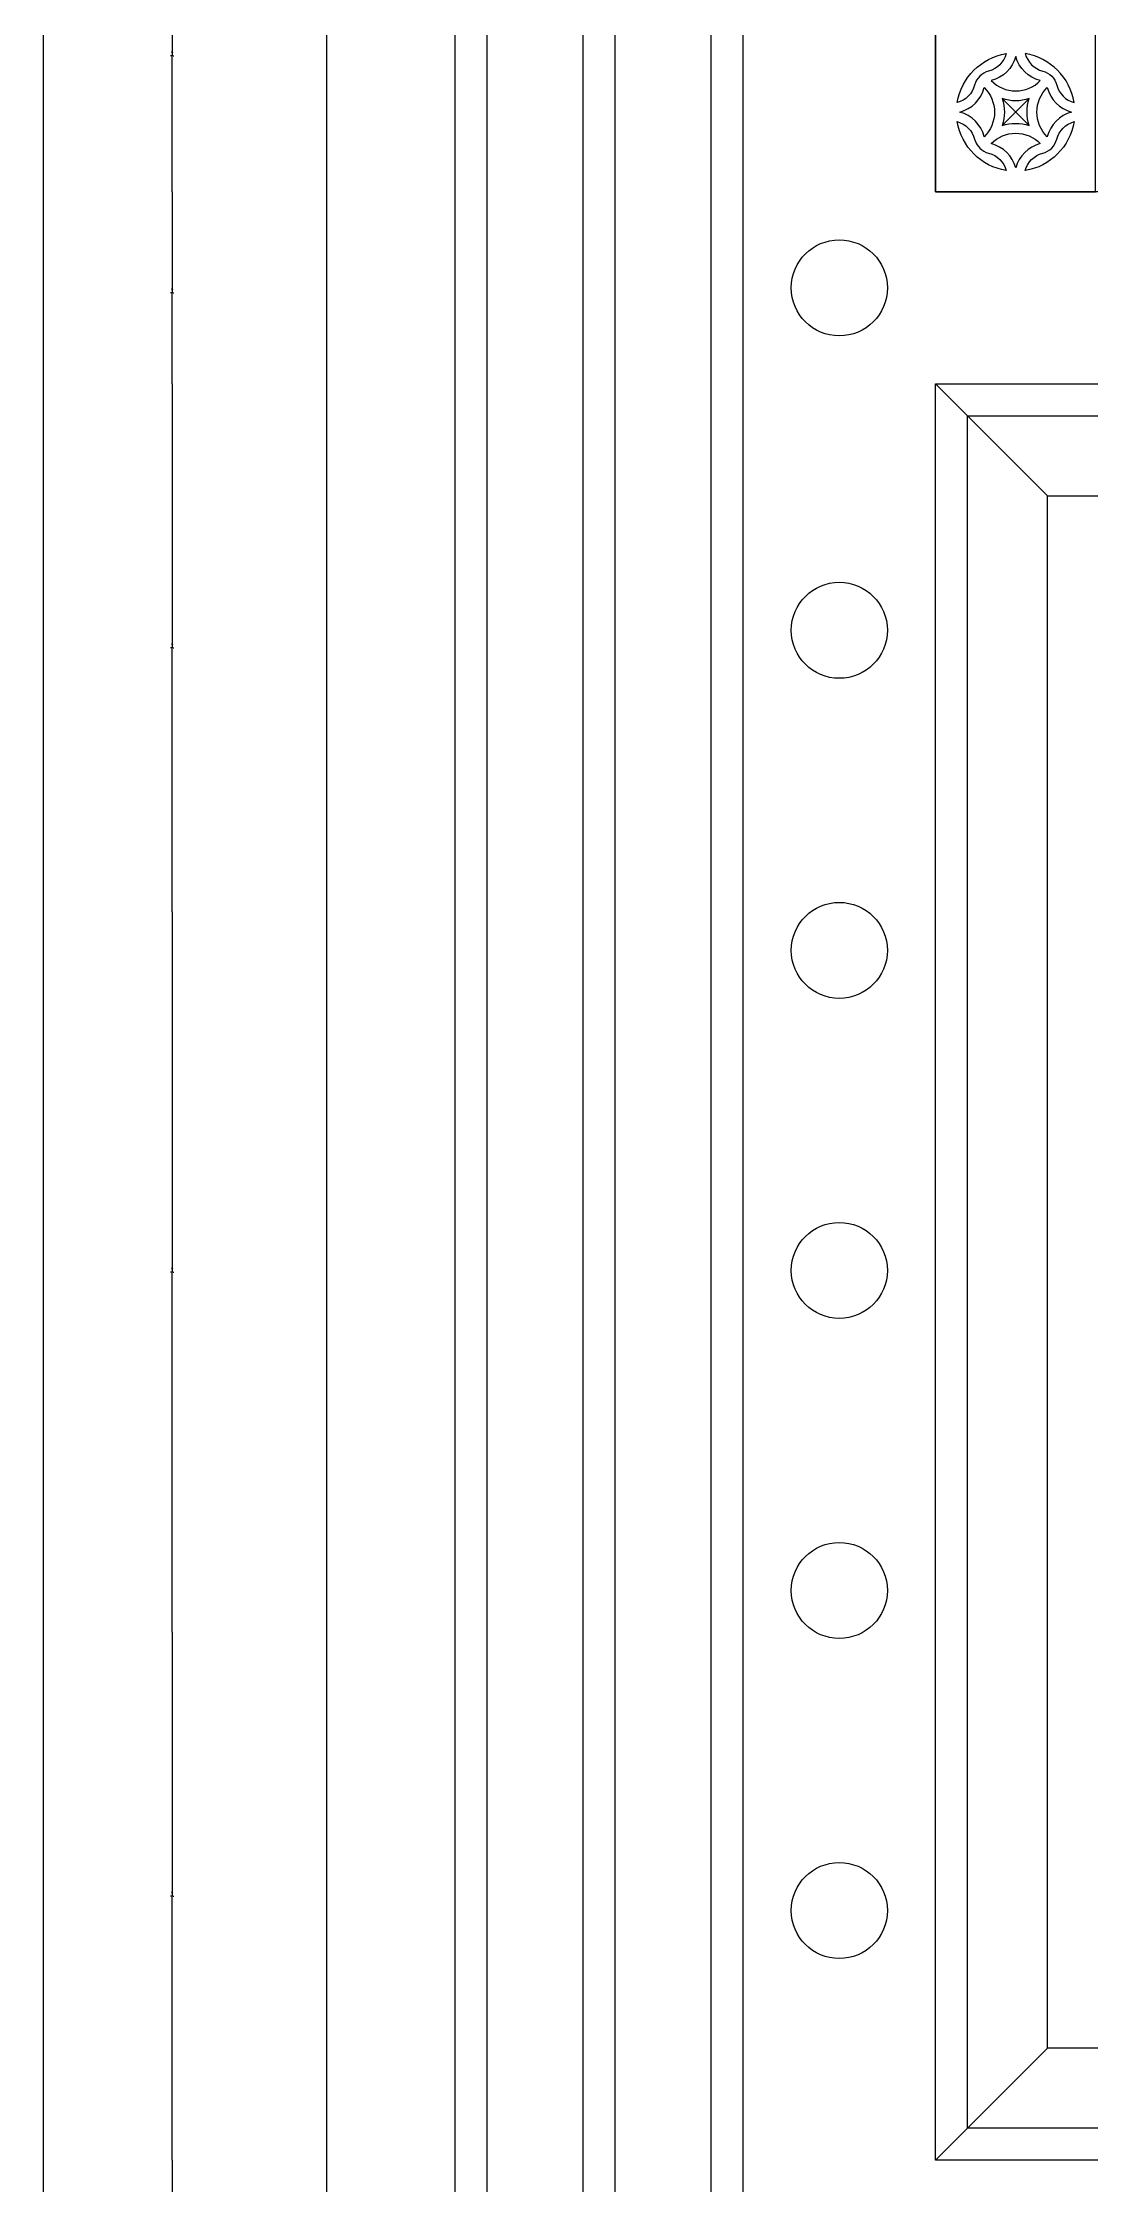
# Model space of a CAD drawing. Header units: metres. Extents: x 63 to 3579, y 112 to 4698.
# Drawn here: x 224 to 552, y 1709 to 2378 of the extents above; entities that cross this region are included whole.
import ezdxf

# ---------------------------------------------------------------- set-up
doc = ezdxf.new("R2010")
doc.units = ezdxf.units.M
for name, color, linetype in [('3', 3, 'Continuous'), ('4', 4, 'Continuous'), ('7', 7, 'Continuous'), ('BH', 3, 'Continuous'), ('DIM', 3, 'Continuous')]:
    doc.layers.add(name, color=color, linetype=linetype)
doc.dimstyles.get("Standard").update_dxf_attribs({"dimtxt": 2.5, "dimasz": 2.5, "dimexe": 1.25, "dimexo": 0.625, "dimtad": 1, "dimcen": 2.5, "dimazin": 3, "dimtfac": 1, "dimtmove": 0, "dimatfit": 3})

# ---------------------------------------------------------------- blocks, each defined once
blk = doc.blocks.new('*D21')
for p, q in [((267.85, 4525.76), (267.85, 3030.91)), ((243.775, 3030.91), (224.45, 3030.91)), ((224.7, 1536.06), (224.7, 3030.91)), ((268.1, 3030.91), (248.775, 3030.91))]:
    blk.add_line(p, q)
at = {"layer": 'Defpoints'}
for p in [(267.85, 4525.76), (267.85, 3030.91), (224.7, 1536.06)]:
    blk.add_point(p, dxfattribs=at)
at = {"layer": 'DIM', "insert": (246.275, 3030.91), "char_height": 1, "attachment_point": 5}
blk.add_mtext('43,15', dxfattribs=at)
blk = doc.blocks.new('*D22')
for p, q in [((264.86, 2416.06), (264.86, 2373.56)), ((264.61, 2373.56), (264.36, 2373.56)), ((264.86, 2331.06), (264.86, 2373.56)), ((264.86, 2373.56), (264.86, 2373.56)), ((265.11, 2373.56), (265.36, 2373.56))]:
    blk.add_line(p, q)
at = {"layer": 'Defpoints'}
for p in [(264.86, 2416.06), (264.86, 2373.56), (264.86, 2331.06)]:
    blk.add_point(p, dxfattribs=at)
at = {"layer": 'DIM', "insert": (264.86, 2374.685), "char_height": 1, "attachment_point": 5}
blk.add_mtext('0', dxfattribs=at)
blk = doc.blocks.new('*D32')
for p, q in [((264.86, 2106.06), (264.86, 1993.56)), ((264.61, 1993.56), (264.36, 1993.56)), ((264.86, 1881.06), (264.86, 1993.56)), ((264.86, 1993.56), (264.86, 1993.56)), ((265.11, 1993.56), (265.36, 1993.56))]:
    blk.add_line(p, q)
at = {"layer": 'Defpoints'}
for p in [(264.86, 2106.06), (264.86, 1993.56), (264.86, 1881.06)]:
    blk.add_point(p, dxfattribs=at)
at = {"layer": 'DIM', "insert": (264.86, 1994.685), "char_height": 1, "attachment_point": 5}
blk.add_mtext('0', dxfattribs=at)
blk = doc.blocks.new('*D33')
for p, q in [((264.86, 1881.06), (264.86, 1798.56)), ((264.61, 1798.56), (264.36, 1798.56)), ((264.86, 1716.06), (264.86, 1798.56)), ((264.86, 1798.56), (264.86, 1798.56)), ((265.11, 1798.56), (265.36, 1798.56))]:
    blk.add_line(p, q)
at = {"layer": 'Defpoints'}
for p in [(264.86, 1881.06), (264.86, 1798.56), (264.86, 1716.06)]:
    blk.add_point(p, dxfattribs=at)
at = {"layer": 'DIM', "insert": (264.86, 1799.685), "char_height": 1, "attachment_point": 5}
blk.add_mtext('0', dxfattribs=at)
blk = doc.blocks.new('*D34')
for p, q in [((264.86, 1716.06), (264.86, 1686.06)), ((264.61, 1686.06), (264.36, 1686.06)), ((264.86, 1656.06), (264.86, 1686.06)), ((264.86, 1686.06), (264.86, 1686.06)), ((265.11, 1686.06), (265.36, 1686.06))]:
    blk.add_line(p, q)
at = {"layer": 'Defpoints'}
for p in [(264.86, 1716.06), (264.86, 1686.06), (264.86, 1656.06)]:
    blk.add_point(p, dxfattribs=at)
at = {"layer": 'DIM', "insert": (264.86, 1687.185), "char_height": 1, "attachment_point": 5}
blk.add_mtext('0', dxfattribs=at)
blk = doc.blocks.new('*D36')
for p, q in [((264.86, 2271.06), (264.86, 2188.56)), ((264.61, 2188.56), (264.36, 2188.56)), ((264.86, 2106.06), (264.86, 2188.56)), ((264.86, 2188.56), (264.86, 2188.56)), ((265.11, 2188.56), (265.36, 2188.56))]:
    blk.add_line(p, q)
at = {"layer": 'Defpoints'}
for p in [(264.86, 2271.06), (264.86, 2188.56), (264.86, 2106.06)]:
    blk.add_point(p, dxfattribs=at)
at = {"layer": 'DIM', "insert": (264.86, 2189.685), "char_height": 1, "attachment_point": 5}
blk.add_mtext('0', dxfattribs=at)
blk = doc.blocks.new('*D37')
for p, q in [((264.86, 2331.06), (264.86, 2299.51)), ((264.61, 2299.51), (264.36, 2299.51)), ((264.86, 2271.06), (264.86, 2299.51)), ((264.86, 2299.51), (264.86, 2299.51)), ((265.11, 2299.51), (265.36, 2299.51))]:
    blk.add_line(p, q)
at = {"layer": 'Defpoints'}
for p in [(264.86, 2331.06), (264.86, 2299.51), (264.86, 2271.06)]:
    blk.add_point(p, dxfattribs=at)
at = {"layer": 'DIM', "insert": (264.86, 2300.635), "char_height": 1, "attachment_point": 5}
blk.add_mtext('0', dxfattribs=at)

msp = doc.modelspace()

# ---------------------------------------------------------------- linework, layer by layer
at = {"layer": '3'}
for p, q in [((503.19, 2271.06), (538.19, 2236.06)), ((538.19, 1751.06), (503.19, 1716.06))]:
    msp.add_line(p, q, dxfattribs=at)
for points in [[(353.19, 1536.06), (353.19, 4341.16, -0.18), (1913.19, 4341.16), (1913.19, 1536.06)], [(363.19, 1536.06), (363.19, 4334.27, -0.18), (1903.19, 4334.27), (1903.19, 1536.06)], [(393.19, 1536.06), (393.19, 4313.45, -0.18), (1873.19, 4313.45), (1873.19, 1536.06)], [(403.19, 1536.06), (403.19, 4306.46, -0.18), (1863.19, 4306.46), (1863.19, 1536.06)]]:
    msp.add_lwpolyline(points, format="xyb", dxfattribs=at)
msp.add_lwpolyline([(443.19, 1536.06), (443.19, 3626.06), (1823.19, 3626.06), (1823.19, 1536.06)], dxfattribs=at)
for points in [[(503.19, 2331.06), (553.19, 2331.06), (553.19, 2381.06), (503.19, 2381.06)], [(513.19, 1726.06), (513.19, 2261.06), (1048.19, 2261.06), (1048.19, 1726.06)]]:
    msp.add_lwpolyline(points, close=True, dxfattribs=at)
at = {"layer": '4'}
for points in [[(313.19, 1536.06), (313.19, 4368.49, -0.19), (1953.19, 4368.49), (1953.19, 1536.06)], [(433.19, 1536.06), (433.19, 4285.36, -0.17), (1833.19, 4285.36), (1833.19, 1536.06)]]:
    msp.add_lwpolyline(points, format="xyb", dxfattribs=at)
for points in [[(503.19, 2331.06), (503.19, 3566.06), (1058.19, 3566.06), (1058.19, 2331.06)], [(503.19, 1716.06), (503.19, 2271.06), (1058.19, 2271.06), (1058.19, 1716.06)]]:
    msp.add_lwpolyline(points, close=True, dxfattribs=at)
at = {"layer": '7'}
msp.add_lwpolyline([(538.19, 1751.06), (538.19, 2236.06), (1023.19, 2236.06), (1023.19, 1751.06)], close=True, dxfattribs=at)
for centre in [(473.19, 2301.06), (473.19, 2194.06), (473.19, 2094.06), (473.19, 1994.06), (473.19, 1894.06), (473.19, 1794.06)]:
    msp.add_circle(centre, 15, dxfattribs=at)
at = {"layer": 'BH'}
for p, q in [((524.07, 2360.18), (532.49, 2351.76)), ((532.49, 2360.18), (524.07, 2351.76))]:
    msp.add_line(p, q, dxfattribs=at)
for points in [[(525.31, 2374.25, -0.27), (519.83, 2368.8, 0.27), (515.45, 2364.41, -0.27), (510, 2358.94, -0.32)], [(520.61, 2365.81, 0.42), (535.95, 2365.81), (535.94, 2365.82, -0.27), (528.28, 2373.4, -0.27), (520.62, 2365.82)], [(531.25, 2374.25, 0.27), (536.72, 2368.8, -0.27), (541.11, 2364.41, 0.27), (546.55, 2358.94, 0.32)], [(510.85, 2355.97, 0.27), (518.43, 2363.63), (518.44, 2363.64, -0.42), (518.44, 2348.3), (518.43, 2348.31, 0.27)], [(538.12, 2363.64), (538.13, 2363.63, 0.27), (545.71, 2355.97, 0.27), (538.13, 2348.31), (538.12, 2348.3, -0.42)], [(532.49, 2360.18, -0.16), (524.07, 2360.18), (524.07, 2360.18, -0.16), (524.07, 2351.76), (524.07, 2351.76, -0.16), (532.49, 2351.76), (532.49, 2351.76, -0.16), (532.49, 2360.18, -0.16)], [(510, 2353, -0.27), (515.45, 2347.53, 0.27), (519.83, 2343.14, -0.27), (525.31, 2337.7, -0.32)], [(520.61, 2346.13, -0.42), (535.95, 2346.13), (535.94, 2346.12, 0.27), (528.28, 2338.54, 0.27), (520.62, 2346.12)], [(531.25, 2337.7, -0.27), (536.72, 2343.14, 0.27), (541.11, 2347.53, -0.27), (546.55, 2353, -0.32)]]:
    msp.add_lwpolyline(points, format="xyb", close=True, dxfattribs=at)

# ---------------------------------------------------------------- dimensions: what is measured, and where the dimension line sits
at = {"layer": 'DIM'}
for base, p1, p2, picture, middle in [((267.85, 3030.91), (267.85, 4525.76), (224.7, 1536.06), '*D21', (246.275, 3030.91)), ((264.86, 2373.56), (264.86, 2331.06), (264.86, 2416.06), '*D22', (264.86, 2374.685)), ((264.86, 2299.51), (264.86, 2271.06), (264.86, 2331.06), '*D37', (264.86, 2300.635)), ((264.86, 2188.56), (264.86, 2106.06), (264.86, 2271.06), '*D36', (264.86, 2189.685)), ((264.86, 1993.56), (264.86, 1881.06), (264.86, 2106.06), '*D32', (264.86, 1994.685)), ((264.86, 1798.56), (264.86, 1716.06), (264.86, 1881.06), '*D33', (264.86, 1799.685)), ((264.86, 1686.06), (264.86, 1656.06), (264.86, 1716.06), '*D34', (264.86, 1687.185))]:
    dim = msp.add_linear_dim(base=base, p1=p1, p2=p2, dimstyle='Standard', dxfattribs=at)
    dim.commit()
    dim.dimension.update_dxf_attribs({"geometry": picture, "text_midpoint": middle})

doc.saveas('drawing.dxf')
